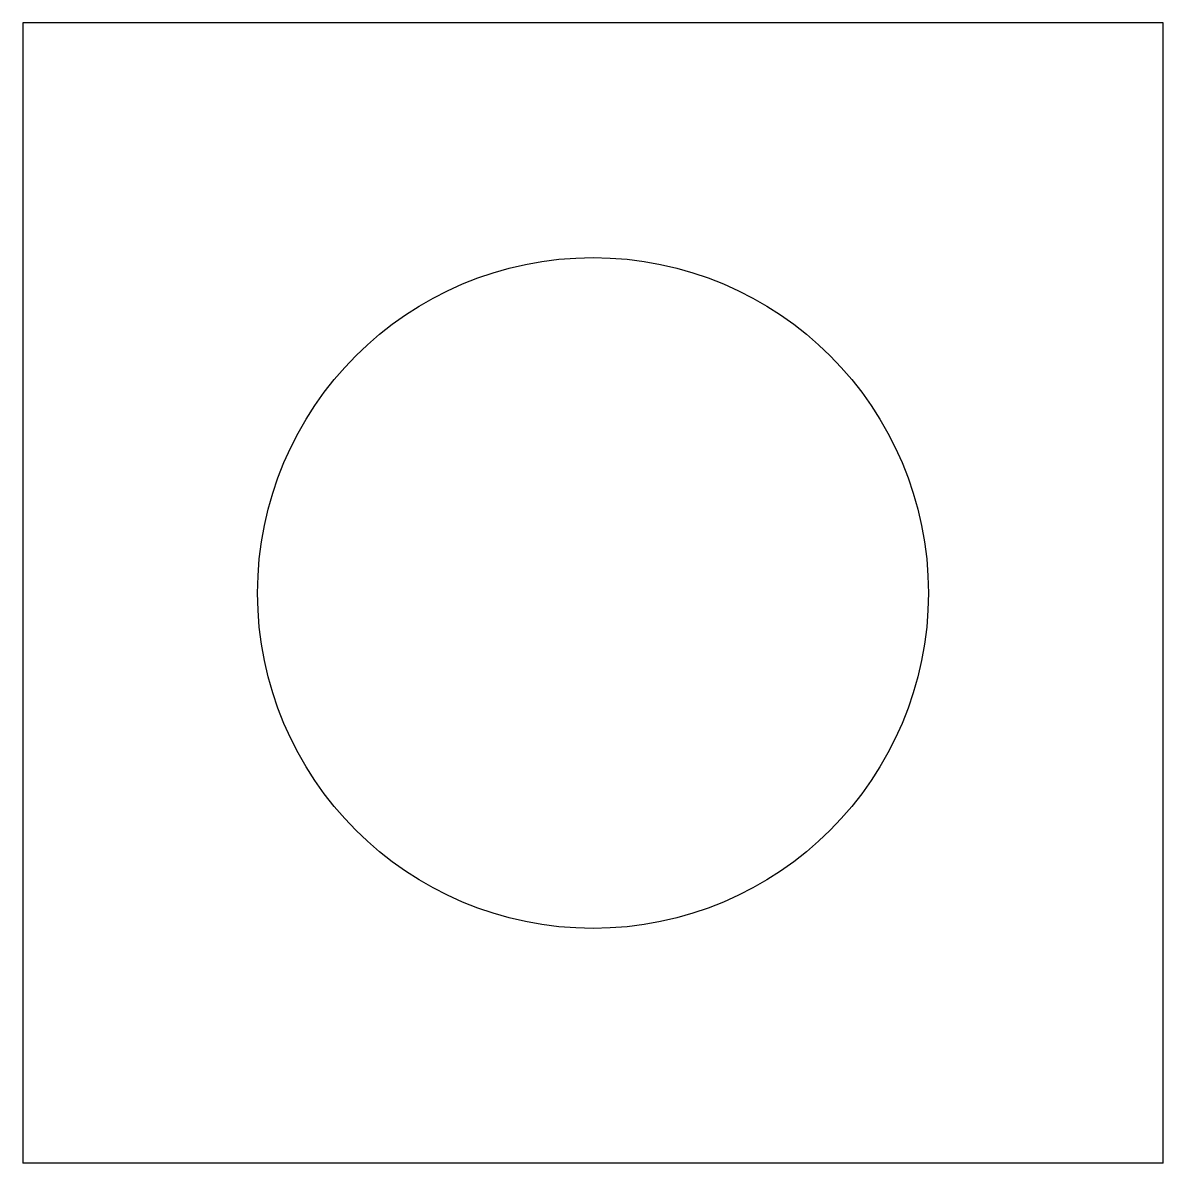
# Model space of a CAD drawing. Header units: millimetres. Extents: x -85 to 85, y -85 to 85.
import ezdxf

# ---------------------------------------------------------------- set-up
doc = ezdxf.new("R2010")
doc.units = ezdxf.units.MM

msp = doc.modelspace()

# ---------------------------------------------------------------- linework, layer by layer
at = {"color": 7, "linetype": 'Continuous', "lineweight": 25}
for p, q in [((85, 85), (-85, 85)), ((-85, 85), (-85, -85)), ((85, -85), (85, 85)), ((85, -85), (-85, -85))]:
    msp.add_line(p, q, dxfattribs=at)
msp.add_circle((0, 0), 50, dxfattribs=at)

doc.saveas('drawing.dxf')
